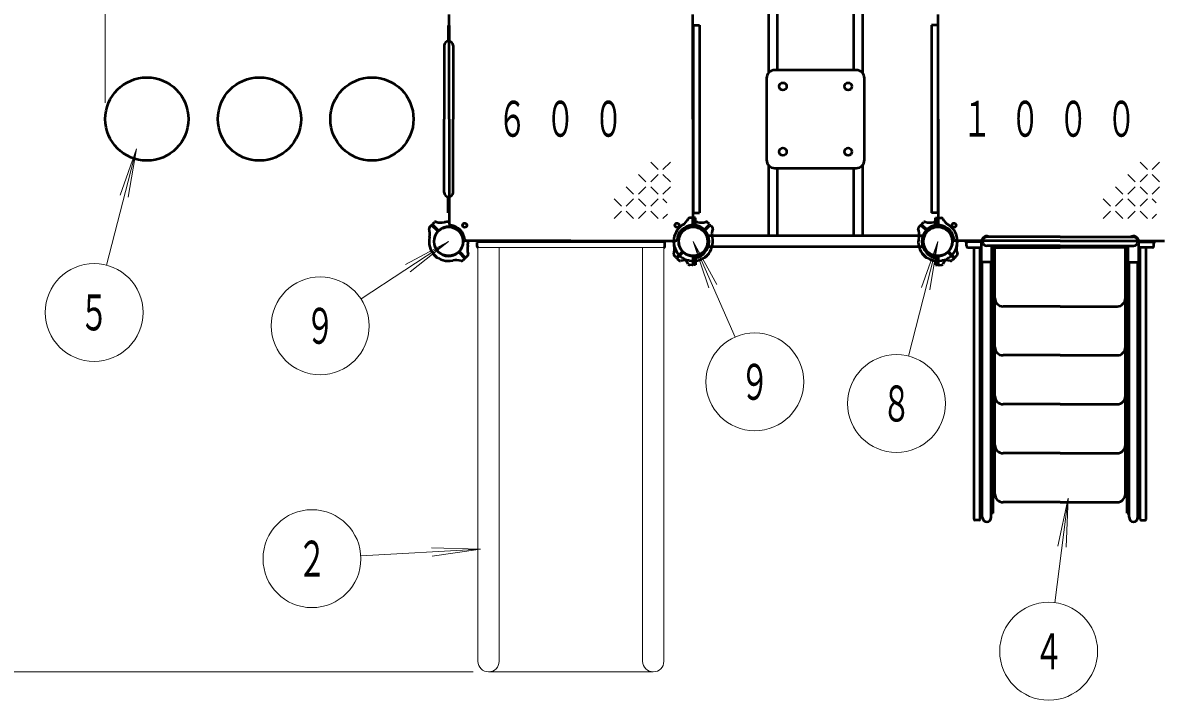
# Model space of a CAD drawing. Units: millimetres on the paper. Extents: x -385 to 0, y -594 to 267.
# Drawn here: x -317.4 to -247.6, y 136.1 to 177.6 of the extents above; entities that cross this region are included whole.
import ezdxf
from ezdxf.enums import TextEntityAlignment as Align

# ---------------------------------------------------------------- set-up
doc = ezdxf.new("R2010")
doc.units = ezdxf.units.MM
doc.layers.add('LY_1', color=7, linetype='Continuous', lineweight=50)
doc.styles.add('ＭＳ ゴシック', font='')
doc.styles.get('ＭＳ ゴシック').set_extended_font_data('MS Gothic')

msp = doc.modelspace()

# ---------------------------------------------------------------- linework, layer by layer
at = {"layer": 'LY_1', "lineweight": 13}
for p, q in [((-312.361, 172.702), (-312.361, 242.542)), ((-312.361, 172.702), (-312.361, 242.542)), ((-312.296, 162.753), (-310.454, 169.87)), ((-310.454, 169.87), (-311.456, 167.042)), ((-310.454, 169.87), (-310.95, 166.911)), ((-278.914, 169.054), (-278.464, 168.604)), ((-277.714, 169.054), (-278.164, 168.604)), ((-248.914, 169.054), (-248.464, 168.604)), ((-247.714, 169.054), (-248.164, 168.604)), ((-279.664, 168.304), (-279.214, 167.854)), ((-278.464, 168.304), (-278.914, 167.854)), ((-278.164, 168.304), (-277.714, 167.854)), ((-249.664, 168.304), (-249.214, 167.854)), ((-248.464, 168.304), (-248.914, 167.854)), ((-248.164, 168.304), (-247.714, 167.854)), ((-280.414, 167.554), (-279.964, 167.104)), ((-279.214, 167.554), (-279.664, 167.104)), ((-278.914, 167.554), (-278.464, 167.104)), ((-277.714, 167.554), (-278.164, 167.104)), ((-250.414, 167.554), (-249.964, 167.104)), ((-249.214, 167.554), (-249.664, 167.104)), ((-248.914, 167.554), (-248.464, 167.104)), ((-247.714, 167.554), (-248.164, 167.104)), ((-281.164, 166.804), (-280.714, 166.354)), ((-279.964, 166.804), (-280.414, 166.354)), ((-279.664, 166.804), (-279.214, 166.354)), ((-278.464, 166.804), (-278.914, 166.354)), ((-278.164, 166.804), (-277.924, 166.564)), ((-251.164, 166.804), (-250.714, 166.354)), ((-249.964, 166.804), (-250.414, 166.354)), ((-249.664, 166.804), (-249.214, 166.354)), ((-248.464, 166.804), (-248.914, 166.354)), ((-248.164, 166.804), (-247.924, 166.564)), ((-280.714, 166.054), (-281.164, 165.604)), ((-280.414, 166.054), (-279.964, 165.604)), ((-279.214, 166.054), (-279.664, 165.604)), ((-278.914, 166.054), (-278.464, 165.604)), ((-277.896, 165.871), (-278.164, 165.604)), ((-250.714, 166.054), (-251.164, 165.604)), ((-250.414, 166.054), (-249.964, 165.604)), ((-249.214, 166.054), (-249.664, 165.604)), ((-248.914, 166.054), (-248.464, 165.604)), ((-247.896, 165.871), (-248.164, 165.604)), ((-296.682, 160.676), (-291.311, 164.202)), ((-291.311, 164.202), (-293.953, 162.78)), ((-291.311, 164.202), (-293.666, 162.343)), ((-276.311, 164.202), (-274.872, 161.57)), ((-276.311, 164.202), (-275.35, 161.36)), ((-273.742, 158.343), (-276.311, 164.202)), ((-263.104, 157.173), (-261.311, 164.202)), ((-261.311, 164.202), (-262.303, 161.371)), ((-261.311, 164.202), (-261.797, 161.241)), ((-289.511, 163.822), (-289.511, 138.472)), ((-289.511, 163.822), (-278.111, 163.822)), ((-288.211, 163.822), (-288.211, 138.472)), ((-279.411, 163.822), (-279.411, 138.472)), ((-278.111, 163.822), (-278.111, 138.472)), ((-254.134, 142.059), (-253.313, 148.465)), ((-253.313, 148.465), (-253.952, 145.534)), ((-253.313, 148.465), (-253.433, 145.468)), ((-296.694, 144.927), (-289.351, 145.339)), ((-289.351, 145.339), (-292.35, 145.433)), ((-289.351, 145.339), (-292.32, 144.91)), ((-289.861, 137.822), (-359.361, 137.822)), ((-289.812, 137.822), (-359.361, 137.822)), ((-283.811, 137.822), (-288.861, 137.822)), ((-288.811, 137.822), (-288.721, 137.822)), ((-283.811, 137.822), (-278.761, 137.822)), ((-278.811, 137.822), (-278.902, 137.822))]:
    msp.add_line(p, q, dxfattribs=at)
at = {"layer": 'LY_1', "color": 140}
for p, q in [((-271.683, 174.536), (-271.683, 178.862)), ((-271.139, 174.702), (-271.139, 178.862)), ((-266.483, 178.862), (-266.483, 174.702)), ((-265.939, 178.862), (-265.939, 174.536)), ((-291.281, 171.702), (-291.281, 178.11)), ((-276.341, 171.702), (-276.341, 178.11)), ((-261.281, 171.702), (-261.281, 178.11)), ((-291.343, 177.442), (-291.279, 177.442)), ((-291.343, 177.442), (-291.343, 176.472)), ((-291.279, 177.442), (-291.279, 176.472)), ((-276.311, 177.452), (-275.931, 177.452)), ((-276.311, 177.452), (-276.311, 165.952)), ((-275.931, 177.452), (-275.931, 165.952)), ((-261.691, 177.452), (-261.691, 165.952)), ((-261.311, 177.452), (-261.691, 177.452)), ((-261.311, 177.452), (-261.311, 165.952)), ((-291.583, 176.202), (-291.583, 171.702)), ((-291.039, 176.202), (-291.039, 171.702)), ((-266.311, 174.702), (-271.311, 174.702)), ((-271.811, 174.202), (-271.811, 169.202)), ((-265.811, 169.202), (-265.811, 174.202)), ((-291.583, 167.202), (-291.583, 171.702)), ((-291.281, 171.702), (-291.281, 165.294)), ((-291.039, 167.202), (-291.039, 171.702)), ((-276.341, 171.702), (-276.341, 165.294)), ((-261.281, 171.702), (-261.281, 165.294)), ((-271.683, 164.542), (-271.683, 168.868)), ((-271.311, 168.702), (-266.311, 168.702)), ((-271.139, 164.542), (-271.139, 168.702)), ((-266.483, 168.702), (-266.483, 164.542)), ((-265.939, 168.868), (-265.939, 164.542)), ((-291.343, 165.962), (-291.343, 166.932)), ((-291.279, 165.962), (-291.279, 166.932)), ((-291.343, 165.962), (-291.279, 165.962)), ((-276.383, 165.65), (-276.54, 165.645)), ((-276.341, 165.139), (-276.341, 165.61)), ((-276.311, 165.952), (-275.931, 165.952)), ((-276.281, 165.131), (-276.281, 165.642)), ((-276.161, 165.642), (-276.281, 165.642)), ((-276.281, 165.139), (-276.281, 165.61)), ((-276.161, 165.2), (-276.161, 165.642)), ((-261.311, 165.952), (-261.691, 165.952)), ((-261.461, 165.2), (-261.461, 165.642)), ((-261.461, 165.642), (-261.341, 165.642)), ((-261.341, 165.131), (-261.341, 165.642)), ((-261.281, 165.139), (-261.281, 165.61)), ((-261.24, 165.65), (-261.083, 165.645)), ((-292.386, 165.176), (-292.494, 165.061)), ((-291.996, 164.843), (-292.329, 165.177)), ((-291.953, 164.886), (-292.286, 165.219)), ((-292.285, 165.277), (-292.17, 165.384)), ((-275.67, 164.886), (-275.337, 165.219)), ((-275.627, 164.843), (-275.294, 165.177)), ((-275.338, 165.277), (-275.453, 165.384)), ((-275.237, 165.176), (-275.129, 165.061)), ((-262.386, 165.176), (-262.494, 165.061)), ((-261.996, 164.843), (-262.329, 165.177)), ((-261.953, 164.886), (-262.286, 165.219)), ((-262.285, 165.277), (-262.17, 165.384)), ((-283.811, 164.232), (-290.219, 164.232)), ((-289.561, 163.882), (-289.561, 164.142)), ((-289.501, 164.202), (-278.121, 164.202)), ((-283.811, 164.232), (-277.404, 164.232)), ((-278.061, 163.882), (-278.061, 164.142)), ((-262.228, 164.542), (-275.395, 164.542)), ((-253.811, 164.232), (-260.219, 164.232)), ((-258.582, 164.234), (-259.651, 164.234)), ((-259.651, 164.17), (-259.651, 164.234)), ((-258.582, 164.17), (-259.651, 164.17)), ((-259.561, 163.922), (-259.561, 164.102)), ((-258.631, 162.93), (-258.631, 164.17)), ((-253.811, 164.474), (-258.311, 164.474)), ((-253.811, 164.474), (-249.311, 164.474)), ((-253.811, 164.232), (-247.404, 164.232)), ((-249.041, 164.234), (-247.971, 164.234)), ((-249.041, 164.17), (-247.971, 164.17)), ((-248.991, 162.93), (-248.991, 164.17)), ((-248.061, 163.922), (-248.061, 164.102)), ((-247.971, 164.17), (-247.971, 164.234)), ((-292.29, 163.507), (-292.292, 163.504)), ((-290.67, 163.518), (-290.337, 163.185)), ((-290.627, 163.56), (-290.294, 163.227)), ((-276.996, 163.56), (-277.329, 163.227)), ((-276.953, 163.518), (-277.286, 163.185)), ((-262.228, 163.862), (-275.395, 163.862)), ((-275.333, 163.507), (-275.331, 163.504)), ((-262.29, 163.507), (-262.292, 163.504)), ((-260.67, 163.518), (-260.337, 163.185)), ((-260.627, 163.56), (-260.294, 163.227)), ((-259.461, 163.822), (-258.631, 163.822)), ((-259.091, 147.177), (-259.091, 163.762)), ((-258.711, 147.542), (-258.711, 163.822)), ((-258.711, 147.177), (-258.711, 163.822)), ((-253.811, 163.93), (-258.311, 163.93)), ((-257.991, 162.93), (-257.991, 163.93)), ((-257.991, 163.822), (-253.811, 163.822)), ((-257.911, 147.542), (-257.911, 163.822)), ((-257.811, 148.722), (-257.811, 163.822)), ((-253.811, 163.93), (-249.311, 163.93)), ((-249.631, 163.822), (-253.811, 163.822)), ((-249.811, 148.722), (-249.811, 163.822)), ((-249.711, 147.542), (-249.711, 163.822)), ((-249.631, 162.93), (-249.631, 163.93)), ((-248.161, 163.822), (-248.991, 163.822)), ((-248.911, 147.177), (-248.911, 163.822)), ((-248.911, 147.542), (-248.911, 163.822)), ((-248.531, 147.177), (-248.531, 163.762)), ((-292.007, 163.224), (-292.009, 163.221)), ((-290.338, 163.127), (-290.444, 163.028)), ((-290.237, 163.228), (-290.137, 163.334)), ((-277.386, 163.228), (-277.486, 163.334)), ((-277.285, 163.127), (-277.179, 163.028)), ((-276.383, 162.753), (-276.54, 162.759)), ((-276.341, 163.264), (-276.341, 162.793)), ((-276.281, 163.273), (-276.281, 162.762)), ((-276.161, 162.762), (-276.281, 162.762)), ((-276.161, 163.204), (-276.161, 162.762)), ((-275.616, 163.224), (-275.614, 163.221)), ((-262.007, 163.224), (-262.009, 163.221)), ((-261.461, 163.204), (-261.461, 162.762)), ((-261.461, 162.762), (-261.341, 162.762)), ((-261.341, 163.273), (-261.341, 162.762)), ((-261.341, 163.264), (-261.341, 162.793)), ((-261.281, 163.264), (-261.281, 162.793)), ((-261.24, 162.753), (-261.083, 162.759)), ((-260.338, 163.127), (-260.444, 163.028)), ((-260.237, 163.228), (-260.137, 163.334)), ((-257.991, 162.93), (-258.631, 162.93)), ((-258.583, 147.297), (-258.583, 162.93)), ((-258.039, 147.297), (-258.039, 162.93)), ((-249.631, 162.93), (-248.991, 162.93)), ((-249.583, 147.297), (-249.583, 162.93)), ((-249.039, 147.297), (-249.039, 162.93)), ((-253.811, 160.222), (-257.311, 160.222)), ((-253.811, 160.222), (-250.311, 160.222)), ((-253.811, 157.222), (-257.311, 157.222)), ((-253.811, 157.222), (-250.311, 157.222)), ((-253.811, 154.222), (-257.311, 154.222)), ((-253.811, 154.222), (-250.311, 154.222)), ((-253.811, 151.222), (-257.311, 151.222)), ((-253.811, 151.222), (-250.311, 151.222)), ((-253.811, 148.222), (-257.311, 148.222)), ((-253.811, 148.222), (-250.311, 148.222)), ((-258.583, 147.542), (-258.711, 147.542)), ((-257.911, 147.542), (-258.039, 147.542)), ((-249.711, 147.542), (-249.583, 147.542)), ((-249.039, 147.542), (-248.911, 147.542)), ((-258.771, 147.117), (-259.031, 147.117)), ((-248.851, 147.117), (-248.591, 147.117))]:
    msp.add_line(p, q, dxfattribs=at)
for centre, radius in [((-309.811, 171.702), 2.55), ((-302.911, 171.702), 2.55), ((-296.011, 171.702), 2.55), ((-270.811, 173.702), 0.23), ((-266.811, 173.702), 0.23), ((-270.811, 169.702), 0.23), ((-266.811, 169.702), 0.23), ((-291.311, 164.202), 0.89), ((-290.322, 165.192), 0.13), ((-277.301, 165.192), 0.13), ((-276.311, 164.202), 0.89), ((-261.311, 164.202), 0.89), ((-260.322, 165.192), 0.13)]:
    msp.add_circle(centre, radius, dxfattribs=at)
at = {"layer": 'LY_1', "lineweight": 13}
for centre in [(-313.048, 159.849), (-299.19, 159.03), (-272.537, 155.596), (-263.846, 154.266), (-299.689, 144.758), (-254.515, 139.084)]:
    msp.add_circle(centre, 3, dxfattribs=at)
at = {"layer": 'LY_1', "color": 140}
for centre, radius, start, end in [((-291.311, 176.202), 0.272, 0, 180), ((-271.311, 174.202), 0.5, 90, 180), ((-266.311, 174.202), 0.5, 0, 90), ((-271.311, 169.202), 0.5, 180, 270), ((-266.311, 169.202), 0.5, 270, 0), ((-291.311, 167.202), 0.272, 180, 0), ((-277.501, 166.053), 1, 302.72719, 332.54116), ((-276.525, 165.545), 0.1, 92, 152.54116), ((-276.381, 165.61), 0.04, 0, 92), ((-261.241, 165.61), 0.04, 88, 180), ((-261.098, 165.545), 0.1, 27.45884, 88), ((-260.122, 166.053), 1, 207.45884, 237.27281), ((-292.412, 165.001), 0.1, 137, 197.54116), ((-293.461, 164.669), 1, 347.72719, 17.54116), ((-292.357, 165.148), 0.04, 45, 137), ((-292.258, 165.247), 0.04, 133, 225), ((-291.311, 164.202), 0.9, 139.27066, 225), ((-292.111, 165.303), 0.1, 72.45884, 133), ((-291.779, 166.352), 1, 252.45884, 282.27281), ((-292.024, 164.815), 0.04, 319.27066, 45), ((-291.925, 164.914), 0.04, 225, 310.72934), ((-291.311, 164.202), 0.9, 45, 130.72934), ((-291.311, 164.202), 1.2, 88.56746, 102.27281), ((-291.181, 165.294), 0.1, 180, 263.21282), ((-291.311, 164.202), 1, 6.78718, 83.21282), ((-291.311, 164.202), 0.9, 319.27066, 45), ((-276.311, 164.202), 1.2, 122.72719, 180), ((-276.311, 164.202), 1, 96.78718, 173.21282), ((-276.311, 164.202), 0.9, 94.27066, 180), ((-276.311, 164.202), 0.9, 135, 220.72934), ((-276.311, 164.202), 0.9, 49.27066, 135), ((-276.441, 165.294), 0.1, 276.78718, 0), ((-276.381, 165.139), 0.04, 274.27066, 0), ((-276.311, 164.202), 1.2, 77.72719, 91.43254), ((-276.352, 164.202), 1.016, 274.0072, 85.9928), ((-276.352, 164.202), 0.932, 274.36904, 85.63096), ((-275.844, 166.352), 1, 257.72719, 287.54116), ((-275.698, 164.914), 0.04, 229.27066, 315), ((-276.311, 164.202), 0.9, 315, 40.72934), ((-275.599, 164.815), 0.04, 135, 220.72934), ((-275.512, 165.303), 0.1, 47, 107.54116), ((-275.365, 165.247), 0.04, 315, 47), ((-275.266, 165.148), 0.04, 43, 135), ((-274.162, 164.669), 1, 162.45884, 192.27281), ((-275.211, 165.001), 0.1, 342.45884, 43), ((-262.412, 165.001), 0.1, 137, 197.54116), ((-263.461, 164.669), 1, 347.72719, 17.54116), ((-262.357, 165.148), 0.04, 45, 137), ((-262.258, 165.247), 0.04, 133, 225), ((-261.27, 164.202), 1.016, 94.0072, 265.9928), ((-261.311, 164.202), 0.9, 139.27066, 225), ((-261.27, 164.202), 0.932, 94.36904, 265.63096), ((-262.111, 165.303), 0.1, 72.45884, 133), ((-261.779, 166.352), 1, 252.45884, 282.27281), ((-262.024, 164.815), 0.04, 319.27066, 45), ((-261.925, 164.914), 0.04, 225, 310.72934), ((-261.311, 164.202), 0.9, 45, 130.72934), ((-261.311, 164.202), 1.2, 88.56746, 102.27281), ((-261.181, 165.294), 0.1, 180, 263.21282), ((-261.241, 165.139), 0.04, 180, 265.72934), ((-261.311, 164.202), 0.9, 0, 85.72934), ((-261.311, 164.202), 1, 6.78718, 83.21282), ((-261.311, 164.202), 0.9, 319.27066, 45), ((-261.311, 164.202), 1.2, 0, 57.2728), ((-291.311, 164.202), 1.2, 167.72719, 225), ((-290.219, 164.332), 0.1, 186.78718, 270), ((-291.311, 164.202), 1.2, 347.72719, 1.43254), ((-289.501, 164.142), 0.06, 90, 180), ((-278.121, 164.142), 0.06, 0, 90), ((-276.311, 164.202), 1.2, 178.56746, 192.27281), ((-276.311, 164.202), 1.2, 180, 237.27281), ((-277.404, 164.332), 0.1, 270, 353.21282), ((-276.311, 164.202), 0.9, 180, 265.72934), ((-276.311, 164.202), 1.2, 315, 12.27281), ((-261.311, 164.202), 1.2, 167.72719, 225), ((-261.311, 164.202), 0.9, 274.27066, 0), ((-261.311, 164.202), 1.2, 302.72719, 0), ((-260.219, 164.332), 0.1, 186.78718, 270), ((-261.311, 164.202), 1.2, 347.72719, 1.43254), ((-259.461, 164.102), 0.1, 137.15636, 180), ((-258.311, 164.202), 0.32, 58.21167, 174.26083), ((-258.311, 164.202), 0.272, 90, 270), ((-249.311, 164.202), 0.32, 5.73917, 121.78833), ((-249.311, 164.202), 0.272, 270, 90), ((-248.161, 164.102), 0.1, 0, 42.84364), ((-292.278, 163.49), 0.02, 135, 216.37307), ((-291.311, 164.202), 1.22, 216.37307, 225), ((-291.311, 164.202), 1.2, 225, 282.27281), ((-291.311, 164.202), 0.9, 225, 310.72934), ((-290.698, 163.49), 0.04, 45, 130.72934), ((-290.599, 163.589), 0.04, 139.27066, 225), ((-289.162, 163.734), 1, 167.72719, 197.54116), ((-290.211, 163.403), 0.1, 317, 17.54116), ((-289.501, 163.882), 0.06, 180, 270), ((-278.121, 163.882), 0.06, 270, 0), ((-277.412, 163.403), 0.1, 162.45884, 223), ((-278.461, 163.734), 1, 342.45884, 12.27281), ((-277.024, 163.589), 0.04, 315, 40.72934), ((-276.925, 163.49), 0.04, 49.27066, 135), ((-276.311, 164.202), 0.9, 229.27066, 315), ((-276.311, 164.202), 1.2, 257.72719, 315), ((-276.311, 164.202), 1.22, 315, 323.62693), ((-275.345, 163.49), 0.02, 323.62693, 45), ((-262.278, 163.49), 0.02, 135, 216.37307), ((-261.311, 164.202), 1.22, 216.37307, 225), ((-261.311, 164.202), 1.2, 225, 282.27281), ((-261.311, 164.202), 0.9, 225, 310.72934), ((-260.698, 163.49), 0.04, 45, 130.72934), ((-260.599, 163.589), 0.04, 139.27066, 225), ((-259.162, 163.734), 1, 167.72719, 197.54116), ((-260.211, 163.403), 0.1, 317, 17.54116), ((-259.461, 163.922), 0.1, 180, 270), ((-248.161, 163.922), 0.1, 270, 0), ((-291.311, 164.202), 1.22, 225, 233.62693), ((-292.023, 163.236), 0.02, 233.62693, 315), ((-290.844, 162.052), 1, 72.45884, 102.27281), ((-290.512, 163.101), 0.1, 252.45884, 313), ((-290.365, 163.156), 0.04, 313, 45), ((-290.266, 163.255), 0.04, 225, 317), ((-277.357, 163.255), 0.04, 223, 315), ((-277.258, 163.156), 0.04, 135, 227), ((-277.111, 163.101), 0.1, 227, 287.54116), ((-276.779, 162.052), 1, 77.72719, 107.54116), ((-277.501, 162.351), 1, 27.45884, 57.2728), ((-276.525, 162.858), 0.1, 207.45884, 268), ((-276.381, 162.793), 0.04, 268, 0), ((-276.381, 163.264), 0.04, 0, 85.72934), ((-275.6, 163.236), 0.02, 225, 306.37307), ((-276.311, 164.202), 1.22, 306.37307, 315), ((-261.311, 164.202), 1.22, 225, 233.62693), ((-262.023, 163.236), 0.02, 233.62693, 315), ((-261.241, 163.264), 0.04, 94.27066, 180), ((-261.241, 162.793), 0.04, 180, 272), ((-261.098, 162.858), 0.1, 272, 332.54116), ((-260.844, 162.052), 1, 72.45884, 102.27281), ((-260.122, 162.351), 1, 122.72719, 152.54116), ((-260.512, 163.101), 0.1, 252.45884, 313), ((-260.365, 163.156), 0.04, 313, 45), ((-260.266, 163.255), 0.04, 225, 317), ((-257.311, 160.722), 0.5, 180, 270), ((-250.311, 160.722), 0.5, 270, 0), ((-257.311, 157.722), 0.5, 180, 270), ((-250.311, 157.722), 0.5, 270, 0), ((-257.311, 154.722), 0.5, 180, 270), ((-250.311, 154.722), 0.5, 270, 0), ((-257.311, 151.722), 0.5, 180, 270), ((-250.311, 151.722), 0.5, 270, 0), ((-257.311, 148.722), 0.5, 180, 270), ((-250.311, 148.722), 0.5, 270, 0), ((-258.311, 147.297), 0.272, 180, 0), ((-249.311, 147.297), 0.272, 180, 0), ((-259.031, 147.177), 0.06, 180, 270), ((-258.771, 147.177), 0.06, 270, 0), ((-248.851, 147.177), 0.06, 180, 270), ((-248.591, 147.177), 0.06, 270, 0)]:
    msp.add_arc(centre, radius, start, end, dxfattribs=at)
at = {"layer": 'LY_1', "lineweight": 13}
for centre in [(-288.861, 138.472), (-278.761, 138.472)]:
    msp.add_arc(centre, 0.65, 180, 0, dxfattribs=at)

# ---------------------------------------------------------------- texts
at = {"layer": 'LY_1', "style": 'ＭＳ ゴシック', "width": 0.6}
for s, p in [('５', (-313.048, 159.849)), ('９', (-299.19, 159.03)), ('９', (-272.537, 155.596)), ('８', (-263.846, 154.266)), ('２', (-299.689, 144.758)), ('４', (-254.515, 139.084))]:
    msp.add_text(s, height=2.199, dxfattribs=at).set_placement(p, align=Align.MIDDLE_CENTER)
at = {"layer": 'LY_1', "char_height": 2.199, "attachment_point": 4, "style": 'ＭＳ ゴシック'}
for s, insert in [('\\T1.64;\\W0.6;６００', (-288.311, 171.702)), ('\\T1.64;\\W0.6;１０００', (-259.811, 171.702))]:
    msp.add_mtext(s, dxfattribs=dict(at, insert=insert))

doc.saveas('drawing.dxf')
